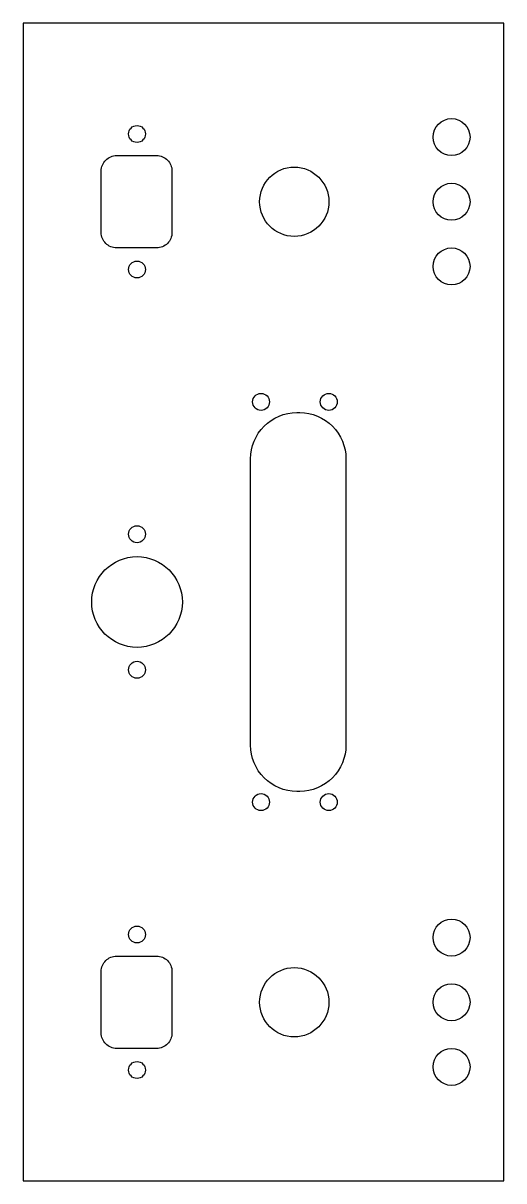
# Model space of a CAD drawing. Header units: millimetres. Extents: x 54 to 211, y -188 to 188.
import ezdxf

# ---------------------------------------------------------------- set-up
doc = ezdxf.new("R2010")
doc.units = ezdxf.units.MM
doc.layers.get('0').update_dxf_attribs({"linetype": 'CONTINUOUS'})

msp = doc.modelspace()

# ---------------------------------------------------------------- linework, layer by layer
msp.add_lwpolyline([(54.4, -188), (210.6, -188), (210.6, 188), (54.4, 188)], close=True)
for points in [[(97.76, 115), (84.76, 115, -0.414214), (79.76, 120), (79.76, 140, -0.414214), (84.76, 145), (97.76, 145, -0.414214), (102.76, 140), (102.76, 120, -0.414214)], [(144.3, -61.5), (143.3, -61.5, -0.414214), (128.3, -46.5), (128.3, 46.5, -0.414214), (143.3, 61.5), (144.3, 61.5, -0.414214), (159.3, 46.5), (159.3, -46.5, -0.414214)], [(97.76, -145), (84.76, -145, -0.414214), (79.76, -140), (79.76, -120, -0.414214), (84.76, -115), (97.76, -115, -0.414214), (102.76, -120), (102.76, -140, -0.414214)]]:
    msp.add_lwpolyline(points, format="xyb", close=True)
for centre, radius in [((91.4, 152), 2.75), ((193.6, 151), 6), ((142.5, 130), 11.25), ((193.6, 130), 6), ((193.6, 109), 6), ((91.4, 108), 2.75), ((131.7, 65), 2.75), ((153.7, 65), 2.75), ((91.4, 22), 2.75), ((91.4, 0), 14.73), ((91.4, -22), 2.75), ((131.7, -65), 2.75), ((153.7, -65), 2.75), ((91.4, -108), 2.75), ((193.6, -109), 6), ((142.5, -130), 11.25), ((193.6, -130), 6), ((193.6, -151), 6), ((91.4, -152), 2.75)]:
    msp.add_circle(centre, radius)

doc.saveas('drawing.dxf')
